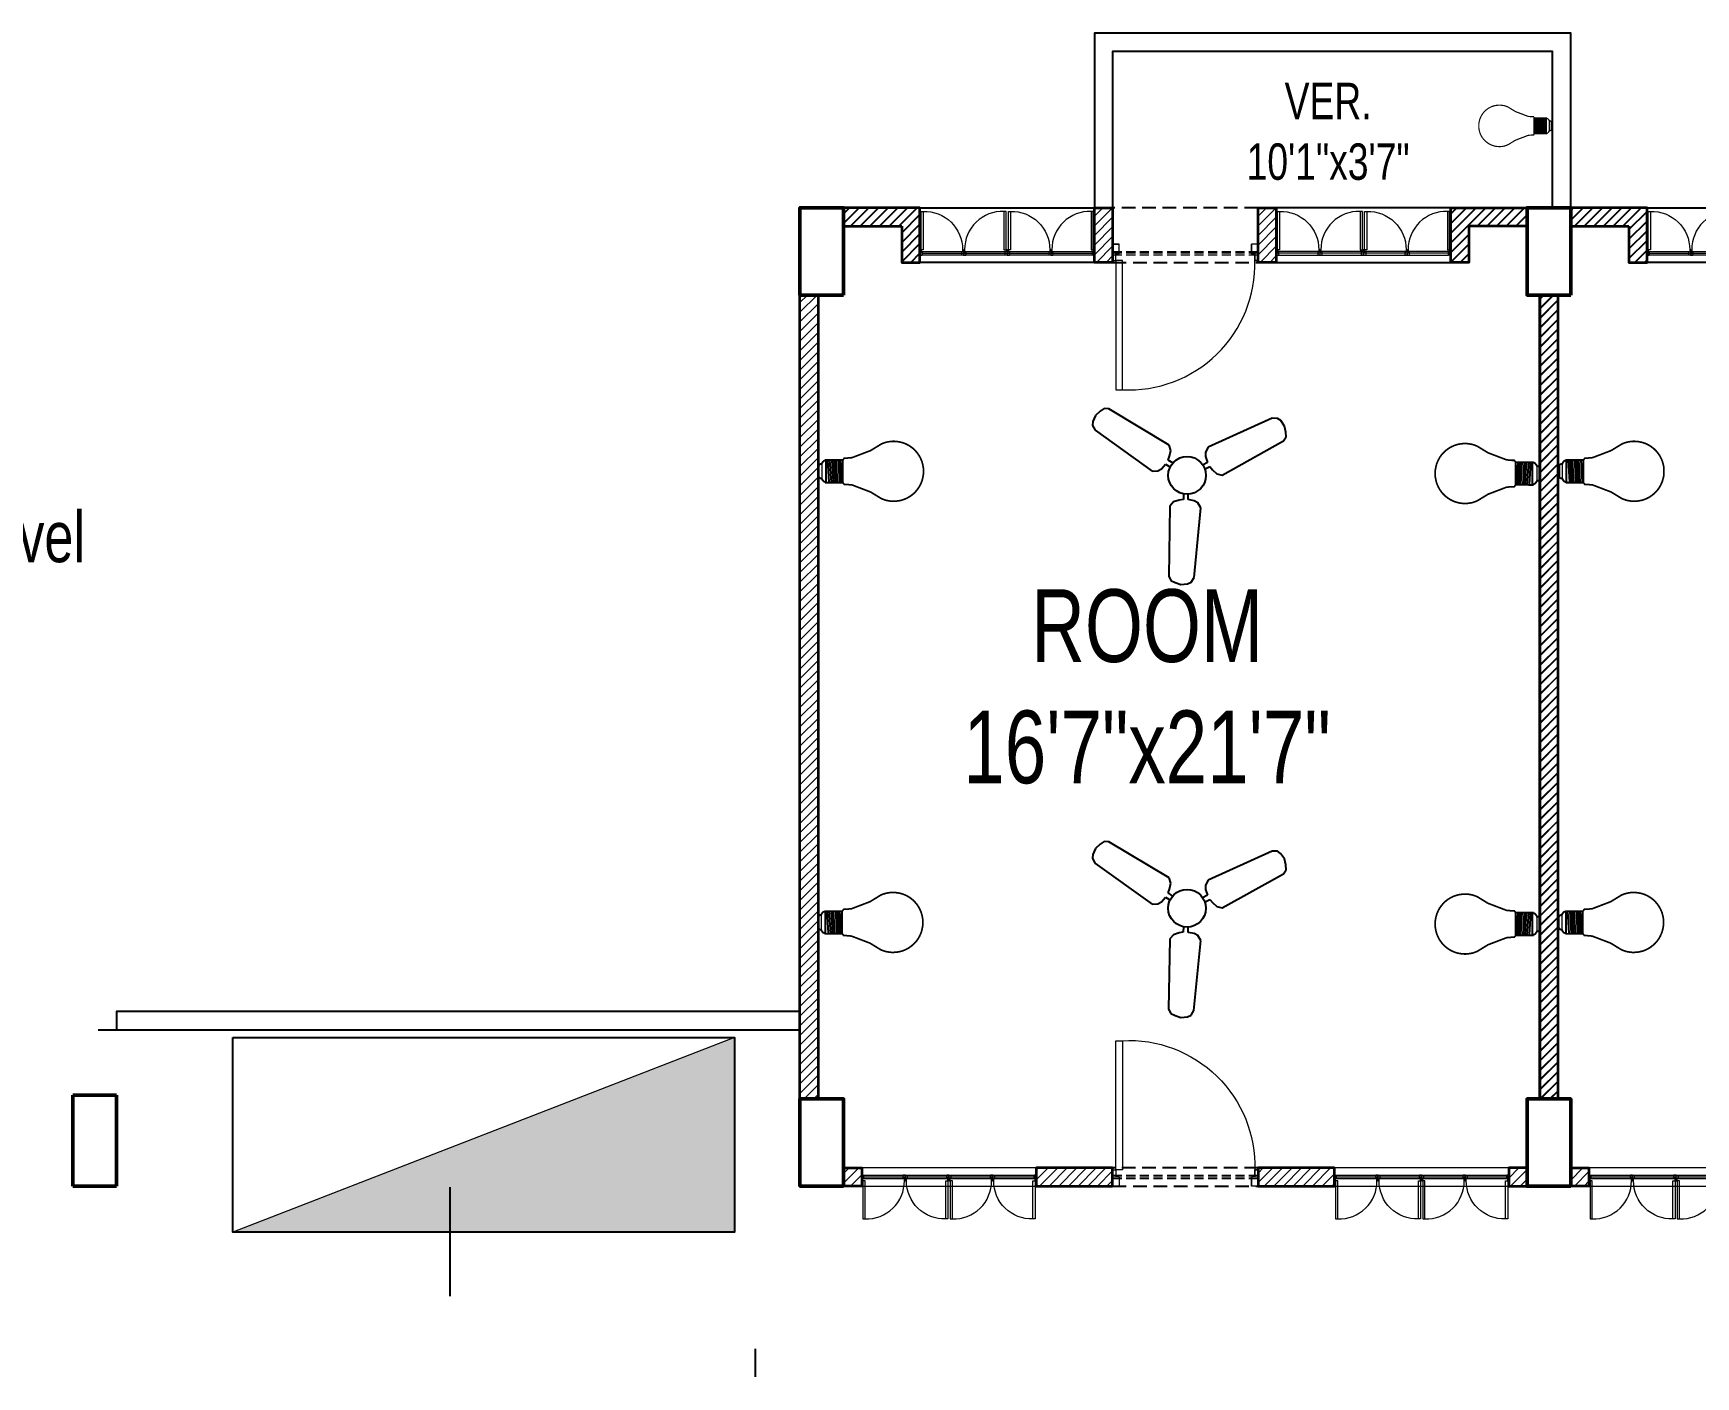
# Model space of a CAD drawing. Header units: inches. Extents: x -20263 to 10253, y -4567 to 3195.
# Drawn here: x 557.9 to 1015.2, y 397.7 to 767.1 of the extents above; entities that cross this region are included whole.
import ezdxf

# ---------------------------------------------------------------- set-up
doc = ezdxf.new("R2010")
doc.units = ezdxf.units.IN
doc.header["$MEASUREMENT"] = 0
doc.linetypes.add('ACAD_ISO02W100', pattern=[15, 12, -3])
doc.linetypes.add('DASHED2', pattern=[0.375, 0.25, -0.125])
for name, color, linetype, lineweight in [('A-TEXT', 7, 'Continuous', 5), ('ar-DOOR-WOOD', 44, 'Continuous', 0), ('column', 1, 'Continuous', 50), ('Main Wall', 250, 'Continuous', 13), ('walll', 7, 'Continuous', 30)]:
    doc.layers.add(name, color=color, linetype=linetype, lineweight=lineweight)
doc.layers.add('hatch brick', color=32, linetype='Continuous', lineweight=0, transparency=0.4)
doc.layers.add('liveline', color=1, linetype='Continuous')
doc.styles.add('SIMPLE', font='romantic.ttf')
pattern_1 = [(45, (-1497452.2167, -132512.9514), (-1.3258252147, 1.3258252147), [])]
pattern_2 = [(45, (-1497521.2167, -132514.9514), (-1.3258252147, 1.3258252147), [])]
pattern_3 = [(45, (-1497524.7167, -132514.9514), (-1.3258252147, 1.3258252147), [])]
pattern_4 = [(45, (-1497535.7167, -132514.9514), (-1.3258252147, 1.3258252147), [])]
pattern_5 = [(45, (-1497520.0054, -132514.9514), (-1.3258252147, 1.3258252147), [])]
pattern_6 = [(45, (-1497526.2167, -132766.9514), (-1.3258252147, 1.3258252147), [])]
pattern_7 = [(45, (-1497407.2167, -132512.9514), (-1.3258252147, 1.3258252147), [])]

# ---------------------------------------------------------------- blocks, each defined once
blk = doc.blocks.new('DOOR_45')
at = {"layer": 'ar-DOOR-WOOD'}
for p, q in [((-11008.75, 15426.44), (-11008.75, 15424.44)), ((-10968.75, 15426.44), (-11008.75, 15426.44)), ((-11008.75, 15424.44), (-10968.75, 15424.44)), ((-10968.75, 15427.44), (-10963.75, 15427.44)), ((-10968.75, 15427.44), (-10968.75, 15426.44)), ((-10968.75, 15424.44), (-10968.75, 15426.44)), ((-10968.75, 15426.44), (-10966.75, 15426.44)), ((-10966.75, 15426.44), (-10966.75, 15425.44)), ((-10966.75, 15425.44), (-10963.75, 15425.44)), ((-10963.75, 15427.44), (-10963.75, 15425.44)), ((-10968.75, 15382.44), (-10968.75, 15383.44)), ((-10968.75, 15383.44), (-10966.75, 15383.44)), ((-10968.75, 15382.44), (-10963.75, 15382.44)), ((-10966.75, 15384.44), (-10963.75, 15384.44)), ((-10966.75, 15383.44), (-10966.75, 15384.44)), ((-10963.75, 15382.44), (-10963.75, 15384.44))]:
    blk.add_line(p, q, dxfattribs=at)
for points in [[(-10968.75, 15426.44), (-11008.75, 15426.44), (-11008.75, 15424.44), (-10968.75, 15424.44)], [(-10963.75, 15427.44), (-10968.75, 15427.44), (-10968.75, 15426.44), (-10966.75, 15426.44), (-10966.75, 15425.44), (-10963.75, 15425.44)], [(-10968.75, 15383.44), (-10968.75, 15382.44), (-10963.75, 15382.44), (-10963.75, 15384.44), (-10966.75, 15384.44), (-10966.75, 15383.44)]]:
    blk.add_lwpolyline(points, close=True, dxfattribs=at)
blk.add_arc((-10969.89, 15422.35), 38.92, 176.9083, 271.677, dxfattribs=at)
blk = doc.blocks.new('DOOR_40')
at = {"layer": 'ar-DOOR-WOOD'}
for p, q in [((-11029.1, 15421.4), (-11064.1, 15421.4)), ((-11064.1, 15421.4), (-11064.1, 15419.4)), ((-11064.1, 15419.4), (-11029.1, 15419.4)), ((-11029.1, 15422.4), (-11024.1, 15422.4)), ((-11029.1, 15422.4), (-11029.1, 15421.4)), ((-11029.1, 15419.4), (-11029.1, 15421.4)), ((-11029.1, 15421.4), (-11027.1, 15421.4)), ((-11027.1, 15421.4), (-11027.1, 15420.4)), ((-11027.1, 15420.4), (-11024.1, 15420.4)), ((-11024.1, 15422.4), (-11024.1, 15420.4)), ((-11029.1, 15383.4), (-11027.1, 15383.4)), ((-11029.1, 15382.4), (-11029.1, 15383.4)), ((-11029.1, 15382.4), (-11024.1, 15382.4)), ((-11027.1, 15383.4), (-11027.1, 15384.4)), ((-11027.1, 15384.4), (-11024.1, 15384.4)), ((-11024.1, 15382.4), (-11024.1, 15384.4))]:
    blk.add_line(p, q, dxfattribs=at)
blk.add_arc((-11029.4, 15418.2), 34.8, 178.03, 270.3561, dxfattribs=at)
blk = doc.blocks.new('room 1')
h = blk.add_hatch()
h.set_pattern_fill('ANSI31', color=256, scale=15)
h.paths.add_polyline_path([(1498318.01, 133229.01), (1498318.01, 133219.01), (1498323.01, 133219.01), (1498323.01, 133234.01), (1498302.01, 133234.01), (1498302.01, 133229.01), (1498302.01, 133229.01)])
h = blk.add_hatch()
h.set_pattern_fill('ANSI31', color=256, scale=15)
h.paths.add_polyline_path([(1498474.01, 133229.01), (1498474.01, 133219.01), (1498469.01, 133219.01), (1498469.01, 133234.01), (1498490.01, 133234.01), (1498490.01, 133229.01), (1498490.01, 133229.01)])
at = {"layer": 'hatch brick'}
h = blk.add_hatch(dxfattribs=at)
h.set_pattern_fill('ANSI31', color=256, scale=15)
h.set_pattern_definition([(45, (69, 2), (-1.3258252147, 1.3258252147), [])])
h.paths.add_polyline_path([(1498376.01, 133234.01), (1498376.01, 133219.01), (1498376.01, 133219.01), (1498371.01, 133219.01), (1498371.01, 133234.01)])
h = blk.add_hatch(dxfattribs=at)
h.set_pattern_fill('ANSI31', color=256, scale=15)
h.set_pattern_definition([(45, (114, 2), (-1.3258252147, 1.3258252147), [])])
h.paths.add_polyline_path([(1498421.01, 133234.01), (1498421.01, 133219.01), (1498421.01, 133219.01), (1498416.01, 133219.01), (1498416.01, 133234.01)])
h = blk.add_hatch(dxfattribs=at)
h.set_pattern_fill('ANSI31', color=256, scale=15)
h.paths.add_polyline_path([(1498298.51, 132989.01), (1498293.51, 132989.01), (1498293.51, 133210.01), (1498298.51, 133210.01)])
h = blk.add_hatch(dxfattribs=at)
h.set_pattern_fill('ANSI31', color=256, scale=15)
h.paths.add_polyline_path([(1498493.51, 132989.01), (1498498.51, 132989.01), (1498498.51, 133210.01), (1498493.51, 133210.01)])
h = blk.add_hatch(dxfattribs=at)
h.set_pattern_fill('ANSI31', color=256, scale=15)
h.set_pattern_definition([(45, (-14.5, 0), (-1.3258252147, 1.3258252147), [])])
h.paths.add_polyline_path([(1498302.01, 132970.01), (1498307.01, 132970.01), (1498307.01, 132965.01), (1498302.01, 132965.01)])
h = blk.add_hatch(dxfattribs=at)
h.set_pattern_fill('ANSI31', color=256, scale=15)
h.set_pattern_definition([(45, (-5, -252), (-1.3258252147, 1.3258252147), [])])
h.paths.add_polyline_path([(1498376.01, 132970.01), (1498355.01, 132970.01), (1498355.01, 132965.01), (1498376.01, 132965.01)])
h = blk.add_hatch(dxfattribs=at)
h.set_pattern_fill('ANSI31', color=256, scale=15)
h.set_pattern_definition([(45, (1.2113, 4e-09), (-1.3258252147, 1.3258252147), [])])
h.paths.add_polyline_path([(1498437.01, 132970.01), (1498416.01, 132970.01), (1498416.01, 132965.01), (1498437.01, 132965.01)])
h = blk.add_hatch(dxfattribs=at)
h.set_pattern_fill('ANSI31', color=256, scale=15)
h.paths.add_polyline_path([(1498490.01, 132970.01), (1498485.01, 132970.01), (1498485.01, 132965.01), (1498490.01, 132965.01)])
for points in [[(1498323.01, 133234.01), (1498371.01, 133234.01), (1498371.01, 133219.01), (1498323.01, 133219.01)], [(1498469.01, 133234.01), (1498421.01, 133234.01), (1498421.01, 133219.01), (1498469.01, 133219.01)]]:
    blk.add_lwpolyline(points, close=True)
at = {"linetype": 'DASHED2', "ltscale": 15}
for points in [[(1498376.01, 133219.01), (1498416.01, 133219.01), (1498416.01, 133234.01), (1498376.01, 133234.01)], [(1498376.01, 132965.01), (1498416.01, 132965.01), (1498416.01, 132970.01), (1498376.01, 132970.01)]]:
    blk.add_lwpolyline(points, close=True, dxfattribs=at)
at = {"layer": 'Main Wall', "color": 1, "lineweight": 50}
for points in [[(1498302.01, 133210.01), (1498290.01, 133210.01), (1498290.01, 133234.01), (1498302.01, 133234.01), (1498302.01, 133210.01)], [(1498502.01, 133210.01), (1498490.01, 133210.01), (1498490.01, 133234.01), (1498502.01, 133234.01), (1498502.01, 133210.01)], [(1498302.01, 132965.01), (1498290.01, 132965.01), (1498290.01, 132989.01), (1498302.01, 132989.01), (1498302.01, 132965.01)], [(1498502.01, 132965.01), (1498490.01, 132965.01), (1498490.01, 132989.01), (1498502.01, 132989.01), (1498502.01, 132965.01)]]:
    blk.add_lwpolyline(points, dxfattribs=at)
at = {"layer": 'Main Wall', "lineweight": 35}
for points in [[(1498318.01, 133229.01), (1498318.01, 133219.01), (1498323.01, 133219.01), (1498323.01, 133234.01), (1498302.01, 133234.01), (1498302.01, 133229.01), (1498302.01, 133229.01), (1498302.01, 133229.01), (1498318.01, 133229.01)], [(1498474.01, 133229.01), (1498474.01, 133219.01), (1498469.01, 133219.01), (1498469.01, 133234.01), (1498490.01, 133234.01), (1498490.01, 133229.01), (1498490.01, 133229.01), (1498490.01, 133229.01), (1498474.01, 133229.01)], [(1498376.01, 132970.01), (1498376.01, 132970.01), (1498355.01, 132970.01), (1498355.01, 132965.01), (1498376.01, 132965.01), (1498376.01, 132970.01)]]:
    blk.add_lwpolyline(points, dxfattribs=at)
for points in [[(1498376.01, 133234.01), (1498376.01, 133219.01), (1498376.01, 133219.01), (1498376.01, 133219.01), (1498371.01, 133219.01), (1498371.01, 133234.01)], [(1498421.01, 133234.01), (1498421.01, 133219.01), (1498421.01, 133219.01), (1498421.01, 133219.01), (1498416.01, 133219.01), (1498416.01, 133234.01)], [(1498298.51, 132989.01), (1498293.51, 132989.01), (1498293.51, 133210.01), (1498298.51, 133210.01)], [(1498493.51, 132989.01), (1498498.51, 132989.01), (1498498.51, 133210.01), (1498493.51, 133210.01)], [(1498302.01, 132970.01), (1498307.01, 132970.01), (1498307.01, 132965.01), (1498302.01, 132965.01)], [(1498437.01, 132970.01), (1498416.01, 132970.01), (1498416.01, 132965.01), (1498437.01, 132965.01)], [(1498490.01, 132970.01), (1498485.01, 132970.01), (1498485.01, 132965.01), (1498490.01, 132965.01)]]:
    blk.add_lwpolyline(points, close=True, dxfattribs=at)
at = {"layer": 'Main Wall', "color": 150}
for points in [[(1498371.01, 133221.01), (1498323.61, 133221.01), (1498323.61, 133222.01), (1498371.01, 133222.01)], [(1498371.01, 133221.01), (1498323.61, 133221.01), (1498323.61, 133221.51), (1498371.01, 133221.51)], [(1498421.01, 133221.01), (1498468.41, 133221.01), (1498468.41, 133222.01), (1498421.01, 133222.01)], [(1498421.01, 133221.01), (1498468.41, 133221.01), (1498468.41, 133221.51), (1498421.01, 133221.51)], [(1498307.01, 132968.01), (1498354.41, 132968.01), (1498354.41, 132967.01), (1498307.01, 132967.01)], [(1498307.01, 132968.01), (1498354.41, 132968.01), (1498354.41, 132967.51), (1498307.01, 132967.51)], [(1498437.61, 132968.01), (1498484.41, 132968.01), (1498484.41, 132967.01), (1498437.61, 132967.01)], [(1498437.61, 132968.01), (1498484.41, 132968.01), (1498484.41, 132967.51), (1498437.61, 132967.51)]]:
    blk.add_lwpolyline(points, close=True, dxfattribs=at)
at = {"layer": 'Main Wall', "color": 150, "linetype": 'DASHED2', "ltscale": 10}
for points in [[(1498376.01, 133222.01), (1498416.01, 133222.01), (1498416.01, 133221.01), (1498376.01, 133221.01)], [(1498376.01, 133222.01), (1498416.01, 133222.01), (1498416.01, 133221.51), (1498376.01, 133221.51)], [(1498376.01, 132968.01), (1498416.01, 132968.01), (1498416.01, 132967.01), (1498376.01, 132967.01)], [(1498376.01, 132968.01), (1498416.01, 132968.01), (1498416.01, 132967.51), (1498376.01, 132967.51)]]:
    blk.add_lwpolyline(points, close=True, dxfattribs=at)
at = {"layer": 'Main Wall'}
for points in [[(1498307.01, 132965.01), (1498355.01, 132965.01), (1498355.01, 132970.01), (1498307.01, 132970.01)], [(1498437.01, 132965.01), (1498485.01, 132965.01), (1498485.01, 132970.01), (1498437.01, 132970.01)]]:
    blk.add_lwpolyline(points, close=True, dxfattribs=at)
at = {"layer": 'Main Wall', "extrusion": (0, 0, -1)}
for name, p, xscale, yscale, zscale, rotation in [('DOOR_40', (-1502949.75, 129913.77), 0.2999999999999545, 0.2999999999999545, -0.2999999999999545, 270), ('DOOR_40', (-1502973.75, 129913.77), 0.2999999999999545, 0.2999999999999545, -0.2999999999999545, 270), ('DOOR_40', (-1493818.28, 129913.77), -0.2999999999999545, 0.2999999999999545, -0.2999999999999545, 90), ('DOOR_40', (-1493842.28, 129913.77), -0.2999999999999545, 0.2999999999999545, -0.2999999999999545, 90), ('DOOR_45', (-1512089.3, 142969.57), -0.8888888888889142, 0.8888888888889142, -0.8888888888889142, 270), ('DOOR_45', (-1512089.3, 123219.46), 0.8888888888889142, 0.8888888888889142, -0.8888888888889142, 270), ('DOOR_40', (-1493704.28, 136275.25), 0.2999999999999545, 0.2999999999999545, -0.2999999999999545, 90), ('DOOR_40', (-1493728.28, 136275.25), 0.2999999999999545, 0.2999999999999545, -0.2999999999999545, 90), ('DOOR_40', (-1493834.28, 136275.25), 0.2999999999999545, 0.2999999999999545, -0.2999999999999545, 90), ('DOOR_40', (-1493858.28, 136275.25), 0.2999999999999545, 0.2999999999999545, -0.2999999999999545, 90)]:
    blk.add_blockref(name, p, dxfattribs=dict(at, xscale=xscale, yscale=yscale, zscale=zscale, rotation=rotation))
at = {"layer": 'Main Wall'}
for p, xscale, yscale, zscale, rotation in [((1493720.28, 129913.77), 0.2999999999999545, 0.2999999999999545, 0.2999999999999545, 270), ((1493744.28, 129913.77), 0.2999999999999545, 0.2999999999999545, 0.2999999999999545, 270), ((1503047.75, 129913.77), -0.2999999999999545, 0.2999999999999545, 0.2999999999999546, 90), ((1503071.75, 129913.77), -0.2999999999999545, 0.2999999999999545, 0.2999999999999546, 90), ((1502933.75, 136275.25), 0.2999999999999546, 0.2999999999999546, 0.2999999999999546, 90), ((1502957.75, 136275.25), 0.2999999999999546, 0.2999999999999546, 0.2999999999999546, 90), ((1503063.75, 136275.25), 0.2999999999999546, 0.2999999999999546, 0.2999999999999546, 90), ((1503087.75, 136275.25), 0.2999999999999546, 0.2999999999999546, 0.2999999999999546, 90)]:
    blk.add_blockref('DOOR_40', p, dxfattribs=dict(at, xscale=xscale, yscale=yscale, zscale=zscale, rotation=rotation))
blk = doc.blocks.new('LED')
for p, q in [((-11.6, -7.7), (11.7, -7.7)), ((-11.6, -11), (11.7, -9.6)), ((-11.6, -13.3), (11.7, -11.8)), ((-11.5, -15.5), (11.8, -14.1)), ((-11.3, -17.8), (11.9, -16.3)), ((-12.1, -25.6), (11.9, -25.6)), ((-11.2, -20), (12.1, -18.6)), ((-11.2, -22.2), (12.1, -20.8)), ((-11.2, -24.5), (12.1, -23.1))]:
    blk.add_line(p, q)
at = {"lineweight": 9}
blk.add_line((7.8, -3.1), (-7.8, -3.1), dxfattribs=at)
for points, const_width in [([(5.3, 0), (5.4, 0), (5.7, 0), (6.1, -0.1), (6.6, -0.3), (7, -0.6), (7.2, -0.9), (7.4, -1.2), (7.5, -1.5), (7.7, -2), (7.7, -2.5), (7.8, -3.1), (7.7, -2.5), (7.7, -2), (7.5, -1.5), (7.4, -1.2), (7.2, -0.9), (7, -0.6), (6.6, -0.3), (6.1, -0.1), (5.7, 0), (5.4, 0), (5.3, 0), (-5.3, 0), (-5.4, 0), (-5.5, 0), (-5.8, 0), (-6.1, -0.1), (-6.4, -0.2), (-6.7, -0.5), (-7, -0.7), (-7.3, -1.1), (-7.6, -1.7), (-7.7, -2.3), (-7.8, -3.1), (-7.8, -3.1), (-7.9, -3.2), (-8.1, -3.2), (-8.3, -3.3), (-8.9, -3.6), (-9.6, -4.1), (-10.3, -4.7), (-11, -5.4), (-11.2, -5.9), (-11.4, -6.4), (-11.6, -7), (-11.6, -7.7), (-12.2, -7.7), (-12.1, -26)], 2), ([(-5.3, 0), (-5.4, 0), (-5.5, 0), (-5.8, 0), (-6.1, -0.1), (-6.4, -0.2), (-6.7, -0.5), (-7, -0.7), (-7.3, -1.1), (-7.6, -1.7), (-7.7, -2.3), (-7.8, -3.1)], 1), ([(11.9, -26.1), (11.9, -7.7), (11.7, -7.7), (11.6, -7), (11.4, -6.4), (11.2, -5.9), (11, -5.4), (10.3, -4.7), (9.6, -4.1), (8.9, -3.6), (8.3, -3.3), (7.9, -3.2), (7.8, -3.1), (7.8, -3.1)], 2), ([(-0.1, -111.1), (-0.2, -111.1), (-1, -111.1), (-1.8, -111.1), (-2.6, -111.1), (-3.4, -111), (-4.2, -110.9), (-5, -110.8), (-5.8, -110.6), (-6.6, -110.5), (-7.4, -110.3), (-8.1, -110.1), (-8.9, -109.9), (-9.6, -109.7), (-10.4, -109.5), (-11.1, -109.2), (-11.8, -108.9), (-12.5, -108.7), (-13.2, -108.3), (-13.9, -108), (-14.6, -107.7), (-15.3, -107.3), (-16, -106.9), (-16.6, -106.6), (-17.3, -106.2), (-17.9, -105.7), (-18.5, -105.3), (-19.2, -104.8), (-19.8, -104.4), (-20.4, -103.9), (-20.9, -103.4), (-21.5, -102.9), (-22.1, -102.4), (-22.6, -101.9), (-23.1, -101.3), (-23.7, -100.8), (-24.2, -100.2), (-24.6, -99.6), (-25.1, -99), (-25.6, -98.4), (-26, -97.8), (-26.5, -97.2), (-26.9, -96.5), (-27.3, -95.9), (-27.7, -95.2), (-28.1, -94.6), (-28.4, -93.9), (-28.8, -93.2), (-29.1, -92.5), (-29.4, -91.8), (-29.7, -91.1), (-30, -90.4), (-30.2, -89.6), (-30.5, -88.9), (-30.7, -88.1), (-30.9, -87.4), (-31.1, -86.6), (-31.2, -85.9), (-31.4, -85.1), (-31.5, -84.3), (-31.6, -83.5), (-31.7, -82.7), (-31.8, -81.9), (-31.8, -81.1), (-31.9, -80.3), (-31.9, -79.5), (-31.9, -78.2), (-31.8, -77), (-31.7, -75.8), (-31.5, -74.6), (-31.3, -73.4), (-31.1, -72.2), (-30.8, -71.1), (-30.4, -69.9), (-30, -68.8), (-29.6, -67.7), (-29.2, -66.6), (-22.1, -55), (-14.6, -35.3), (-14.1, -29.7), (-14.1, -27.1), (-12.1, -25.6)], 1.8), ([(-0.1, -111.1), (0, -111.1), (0.8, -111.1), (1.6, -111.1), (2.5, -111.1), (3.3, -111), (4, -110.9), (4.8, -110.8), (5.6, -110.6), (6.4, -110.5), (7.2, -110.3), (7.9, -110.1), (8.7, -109.9), (9.4, -109.7), (10.2, -109.5), (10.9, -109.2), (11.6, -108.9), (12.3, -108.7), (13, -108.3), (13.7, -108), (14.4, -107.7), (15.1, -107.3), (15.8, -106.9), (16.4, -106.6), (17.1, -106.2), (17.7, -105.7), (18.3, -105.3), (19, -104.8), (19.6, -104.4), (20.2, -103.9), (20.7, -103.4), (21.3, -102.9), (21.9, -102.4), (22.4, -101.9), (22.9, -101.3), (23.5, -100.8), (24, -100.2), (24.5, -99.6), (24.9, -99), (25.4, -98.4), (25.8, -97.8), (26.3, -97.2), (26.7, -96.5), (27.1, -95.9), (27.5, -95.2), (27.9, -94.6), (28.2, -93.9), (28.6, -93.2), (28.9, -92.5), (29.2, -91.8), (29.5, -91.1), (29.8, -90.4), (30, -89.6), (30.3, -88.9), (30.5, -88.1), (30.7, -87.4), (30.9, -86.6), (31, -85.9), (31.2, -85.1), (31.3, -84.3), (31.4, -83.5), (31.5, -82.7), (31.6, -81.9), (31.6, -81.1), (31.7, -80.3), (31.7, -79.5), (31.7, -78.2), (31.6, -77), (31.5, -75.8), (31.3, -74.6), (31.1, -73.4), (30.9, -72.2), (30.6, -71.1), (30.2, -69.9), (29.9, -68.8), (29.4, -67.7), (29, -66.6), (21.9, -55), (14.4, -35.3), (13.9, -29.7), (13.9, -27.1), (11.9, -25.6)], 1.8)]:
    blk.add_lwpolyline(points, dxfattribs=dict(const_width=const_width))
at = {"color": 7, "lineweight": 20}
blk.add_open_spline([(-9.8, -25.6), (-9.8, -25.6), (9.4, -25.6), (9.4, -25.6)], degree=3, dxfattribs=at)
blk = doc.blocks.new('6')
at = {"color": 7}
for p, q in [((3268.2, -2243.2), (3260.1, -2275.1)), ((3260.1, -2275.1), (3351.4, -2686.9)), ((3285.1, -2227.8), (3268.2, -2243.2)), ((3322, -2211.4), (3285.1, -2227.8)), ((3358.8, -2210.9), (3322, -2211.4)), ((3387.4, -2214.9), (3358.8, -2210.9)), ((3407.5, -2235.6), (3387.4, -2214.9)), ((3532.6, -2638.3), (3407.5, -2235.6)), ((3351.4, -2686.9), (3378.5, -2709.3)), ((3467.6, -2701.4), (3489.2, -2689.8)), ((3489.2, -2689.8), (3518.4, -2668.9)), ((3518.4, -2668.9), (3532.6, -2638.3)), ((3378.5, -2709.3), (3403, -2714.4)), ((3403, -2714.4), (3440.1, -2709.5)), ((3440.1, -2709.5), (3449.6, -2742.4)), ((3476.7, -2735.2), (3467.6, -2701.4)), ((3594.1, -2888.3), (3627.9, -2897.4)), ((3634.6, -2869.5), (3601.3, -2861.3)), ((3649, -2834.9), (3634.6, -2869.5)), ((3665.6, -2816.2), (3649, -2834.9)), ((3698.5, -2804), (3665.6, -2816.2)), ((4100.8, -2930.8), (3698.5, -2804)), ((3290.9, -2913.4), (3004.7, -3223.2)), ((3324.5, -2910.5), (3290.9, -2913.4)), ((3357.2, -2925.3), (3324.5, -2910.5)), ((3378, -2938.2), (3357.2, -2925.3)), ((3402.8, -2913.4), (3378, -2938.2)), ((3398.8, -2958), (3422.6, -2933.2)), ((3421.6, -2987.7), (3398.8, -2958)), ((3429.5, -3011.4), (3421.6, -2987.7)), ((3627.9, -2897.4), (3627.1, -2921.8)), ((3627.1, -2921.8), (3630.6, -2957.5)), ((3630.6, -2957.5), (3650, -2985.2)), ((3650, -2985.2), (4061.4, -3078.2)), ((4124.4, -2953.8), (4100.8, -2930.8)), ((4129.3, -2976.1), (4124.4, -2953.8)), ((4125, -3016.3), (4129.3, -2976.1)), ((3112.6, -3331), (3423.5, -3046)), ((3423.5, -3046), (3429.5, -3011.4)), ((4061.4, -3078.2), (4089.3, -3071.2)), ((4089.3, -3071.2), (4107, -3048.4)), ((4107, -3048.4), (4125, -3016.3)), ((3004.7, -3223.2), (2996.8, -3250.9)), ((2996.8, -3250.9), (3007.7, -3277.6)), ((3007.7, -3277.6), (3026.5, -3309.3)), ((3026.5, -3309.3), (3059.1, -3333)), ((3059.1, -3333), (3080.9, -3339.9)), ((3080.9, -3339.9), (3112.6, -3331))]:
    blk.add_line(p, q, dxfattribs=at)
blk.add_circle((3491.2, -2845.6), 113.2, dxfattribs=at)

msp = doc.modelspace()

# ---------------------------------------------------------------- hatches: boundary and pattern name
h = msp.add_hatch()
h.set_pattern_fill('ANSI31', color=256, scale=15)
h.set_pattern_definition(pattern_2)
h.paths.add_polyline_path([(796.797, 714.062), (796.797, 704.062), (801.797, 704.062), (801.797, 719.062), (780.797, 719.062), (780.797, 714.062), (780.797, 714.062)])
h = msp.add_hatch()
h.set_pattern_fill('ANSI31', color=256, scale=15)
h.set_pattern_definition(pattern_2)
h.paths.add_polyline_path([(796.797, 714.062), (796.797, 704.062), (801.797, 704.062), (801.797, 719.062), (780.797, 719.062), (780.797, 714.062), (780.797, 714.062)])
h = msp.add_hatch()
h.set_pattern_fill('ANSI31', color=256, scale=15)
h.set_pattern_definition(pattern_2)
h.paths.add_polyline_path([(952.797, 714.062), (952.797, 704.062), (947.797, 704.062), (947.797, 719.062), (968.797, 719.062), (968.797, 714.062), (968.797, 714.062)])
h = msp.add_hatch()
h.set_pattern_fill('ANSI31', color=256, scale=15)
h.set_pattern_definition(pattern_2)
h.paths.add_polyline_path([(952.797, 714.062), (952.797, 704.062), (947.797, 704.062), (947.797, 719.062), (968.797, 719.062), (968.797, 714.062), (968.797, 714.062)])
at = {"layer": 'hatch brick'}
h = msp.add_hatch(dxfattribs=at)
h.set_pattern_fill('ANSI31', color=256, scale=15)
h.set_pattern_definition(pattern_1)
h.paths.add_polyline_path([(854.797, 719.062), (854.797, 704.062), (854.797, 704.062), (849.797, 704.062), (849.797, 719.062)])
h = msp.add_hatch(dxfattribs=at)
h.set_pattern_fill('ANSI31', color=256, scale=15)
h.set_pattern_definition(pattern_1)
h.paths.add_polyline_path([(854.797, 719.062), (854.797, 704.062), (854.797, 704.062), (849.797, 704.062), (849.797, 719.062)])
h = msp.add_hatch(dxfattribs=at)
h.set_pattern_fill('ANSI31', color=256, scale=15)
h.set_pattern_definition(pattern_7)
h.paths.add_polyline_path([(899.797, 719.062), (899.797, 704.062), (899.797, 704.062), (894.797, 704.062), (894.797, 719.062)])
h = msp.add_hatch(dxfattribs=at)
h.set_pattern_fill('ANSI31', color=256, scale=15)
h.set_pattern_definition(pattern_7)
h.paths.add_polyline_path([(899.797, 719.062), (899.797, 704.062), (899.797, 704.062), (894.797, 704.062), (894.797, 719.062)])
h = msp.add_hatch(dxfattribs=at)
h.set_pattern_fill('ANSI31', color=256, scale=15)
h.set_pattern_definition(pattern_3)
h.paths.add_polyline_path([(773.797, 474.062), (768.797, 474.062), (768.797, 695.062), (773.797, 695.062)])
h = msp.add_hatch(dxfattribs=at)
h.set_pattern_fill('ANSI31', color=256, scale=15)
h.set_pattern_definition(pattern_3)
h.paths.add_polyline_path([(773.797, 474.062), (768.797, 474.062), (768.797, 695.062), (773.797, 695.062)])
h = msp.add_hatch(dxfattribs=at)
h.set_pattern_fill('ANSI31', color=256, scale=15)
h.set_pattern_definition(pattern_2)
h.paths.add_polyline_path([(972.297, 474.062), (977.297, 474.062), (977.297, 695.062), (972.297, 695.062)])
h = msp.add_hatch(dxfattribs=at)
h.set_pattern_fill('ANSI31', color=256, scale=15)
h.set_pattern_definition(pattern_2)
h.paths.add_polyline_path([(972.297, 474.062), (977.297, 474.062), (977.297, 695.062), (972.297, 695.062)])
h = msp.add_hatch(dxfattribs=at)
h.set_pattern_fill('ANSI31', color=256, scale=15)
h.set_pattern_definition(pattern_4)
h.paths.add_polyline_path([(780.797, 455.062), (785.797, 455.062), (785.797, 450.062), (780.797, 450.062)])
h = msp.add_hatch(dxfattribs=at)
h.set_pattern_fill('ANSI31', color=256, scale=15)
h.set_pattern_definition(pattern_4)
h.paths.add_polyline_path([(780.797, 455.062), (785.797, 455.062), (785.797, 450.062), (780.797, 450.062)])
h = msp.add_hatch(dxfattribs=at)
h.set_pattern_fill('ANSI31', color=256, scale=15)
h.set_pattern_definition(pattern_6)
h.paths.add_polyline_path([(854.797, 455.062), (833.797, 455.062), (833.797, 450.062), (854.797, 450.062)])
h = msp.add_hatch(dxfattribs=at)
h.set_pattern_fill('ANSI31', color=256, scale=15)
h.set_pattern_definition(pattern_6)
h.paths.add_polyline_path([(854.797, 455.062), (833.797, 455.062), (833.797, 450.062), (854.797, 450.062)])
h = msp.add_hatch(dxfattribs=at)
h.set_pattern_fill('ANSI31', color=256, scale=15)
h.set_pattern_definition(pattern_5)
h.paths.add_polyline_path([(915.797, 455.062), (894.797, 455.062), (894.797, 450.062), (915.797, 450.062)])
h = msp.add_hatch(dxfattribs=at)
h.set_pattern_fill('ANSI31', color=256, scale=15)
h.set_pattern_definition(pattern_5)
h.paths.add_polyline_path([(915.797, 455.062), (894.797, 455.062), (894.797, 450.062), (915.797, 450.062)])
h = msp.add_hatch(dxfattribs=at)
h.set_pattern_fill('ANSI31', color=256, scale=15)
h.set_pattern_definition(pattern_2)
h.paths.add_polyline_path([(968.797, 455.062), (963.797, 455.062), (963.797, 450.062), (968.797, 450.062)])
h = msp.add_hatch(dxfattribs=at)
h.set_pattern_fill('ANSI31', color=256, scale=15)
h.set_pattern_definition(pattern_2)
h.paths.add_polyline_path([(968.797, 455.062), (963.797, 455.062), (963.797, 450.062), (968.797, 450.062)])
at = {"layer": 'walll', "linetype": 'ACAD_ISO02W100', "lineweight": 20}
h = msp.add_hatch(color=7, dxfattribs=at)
h.dxf.hatch_style = 1
h.paths.add_polyline_path([(750.798, 437.386), (750.798, 490.927), (612.828, 437.386)])

# ---------------------------------------------------------------- linework, layer by layer
at = {"color": 7, "lineweight": 20}
msp.add_line((750.798, 490.927), (612.828, 437.386), dxfattribs=at)
at = {"color": 30, "true_color": 0xf8991e}
msp.add_line((756.436, 405.349), (756.436, 397.661), dxfattribs=at)
msp.add_line((756.436, 405.349), (756.436, 397.661), dxfattribs=at)
for points in [[(980.797, 719.062), (980.797, 767.062), (849.797, 767.062), (849.797, 719.062)], [(980.797, 719.062), (980.797, 767.062), (849.797, 767.062), (849.797, 719.062)], [(975.797, 719.062), (975.797, 762.062), (854.797, 762.062), (854.797, 719.062)], [(975.797, 719.062), (975.797, 762.062), (854.797, 762.062), (854.797, 719.062)], [(575.797, 493.062), (580.797, 493.062)], [(575.797, 493.062), (580.797, 493.062)]]:
    msp.add_lwpolyline(points)
for points in [[(801.797, 719.062), (849.797, 719.062), (849.797, 704.062), (801.797, 704.062)], [(801.797, 719.062), (849.797, 719.062), (849.797, 704.062), (801.797, 704.062)], [(947.797, 719.062), (899.797, 719.062), (899.797, 704.062), (947.797, 704.062)], [(947.797, 719.062), (899.797, 719.062), (899.797, 704.062), (947.797, 704.062)], [(580.797, 493.062), (768.797, 493.062), (768.797, 498.062), (580.797, 498.062)], [(580.797, 493.062), (768.797, 493.062), (768.797, 498.062), (580.797, 498.062)]]:
    msp.add_lwpolyline(points, close=True)
at = {"linetype": 'DASHED2', "ltscale": 15}
for points in [[(854.797, 704.062), (894.797, 704.062), (894.797, 719.062), (854.797, 719.062)], [(854.797, 704.062), (894.797, 704.062), (894.797, 719.062), (854.797, 719.062)], [(854.797, 450.062), (894.797, 450.062), (894.797, 455.062), (854.797, 455.062)], [(854.797, 450.062), (894.797, 450.062), (894.797, 455.062), (854.797, 455.062)]]:
    msp.add_lwpolyline(points, close=True, dxfattribs=at)
at = {"color": 7, "lineweight": -3}
msp.add_lwpolyline([(612.828, 490.927), (750.798, 490.927), (750.798, 437.386), (612.828, 437.386)], close=True, dxfattribs=at)
at = {"layer": 'column', "ltscale": 2000}
for p, q in [((568.797, 475.062), (580.797, 475.062)), ((568.797, 475.062), (568.797, 450.062)), ((568.797, 475.062), (580.797, 475.062)), ((568.797, 475.062), (568.797, 450.062)), ((568.797, 475.062), (580.797, 475.062)), ((568.797, 475.062), (568.797, 450.062)), ((568.797, 475.062), (580.797, 475.062)), ((568.797, 475.062), (568.797, 450.062)), ((580.797, 475.062), (580.797, 450.062)), ((580.797, 475.062), (580.797, 450.062)), ((580.797, 475.062), (580.797, 450.062)), ((580.797, 475.062), (580.797, 450.062)), ((580.797, 450.062), (568.797, 450.062)), ((580.797, 450.062), (568.797, 450.062)), ((580.797, 450.062), (568.797, 450.062)), ((580.797, 450.062), (568.797, 450.062))]:
    msp.add_line(p, q, dxfattribs=at)
at = {"layer": 'liveline'}
msp.add_line((672.482, 449.814), (672.482, 419.814), dxfattribs=at)
at = {"layer": 'Main Wall', "color": 1, "lineweight": 50}
for points in [[(780.797, 695.062), (768.797, 695.062), (768.797, 719.062), (780.797, 719.062), (780.797, 695.062)], [(780.797, 695.062), (768.797, 695.062), (768.797, 719.062), (780.797, 719.062), (780.797, 695.062)], [(980.797, 695.062), (968.797, 695.062), (968.797, 719.062), (980.797, 719.062), (980.797, 695.062)], [(980.797, 695.062), (968.797, 695.062), (968.797, 719.062), (980.797, 719.062), (980.797, 695.062)], [(780.797, 450.062), (768.797, 450.062), (768.797, 474.062), (780.797, 474.062), (780.797, 450.062)], [(780.797, 450.062), (768.797, 450.062), (768.797, 474.062), (780.797, 474.062), (780.797, 450.062)], [(980.797, 450.062), (968.797, 450.062), (968.797, 474.062), (980.797, 474.062), (980.797, 450.062)], [(980.797, 450.062), (968.797, 450.062), (968.797, 474.062), (980.797, 474.062), (980.797, 450.062)]]:
    msp.add_lwpolyline(points, dxfattribs=at)
at = {"layer": 'Main Wall', "lineweight": 35}
for points in [[(796.797, 714.062), (796.797, 704.062), (801.797, 704.062), (801.797, 719.062), (780.797, 719.062), (780.797, 714.062), (780.797, 714.062), (780.797, 714.062), (796.797, 714.062)], [(796.797, 714.062), (796.797, 704.062), (801.797, 704.062), (801.797, 719.062), (780.797, 719.062), (780.797, 714.062), (780.797, 714.062), (780.797, 714.062), (796.797, 714.062)], [(952.797, 714.062), (952.797, 704.062), (947.797, 704.062), (947.797, 719.062), (968.797, 719.062), (968.797, 714.062), (968.797, 714.062), (968.797, 714.062), (952.797, 714.062)], [(952.797, 714.062), (952.797, 704.062), (947.797, 704.062), (947.797, 719.062), (968.797, 719.062), (968.797, 714.062), (968.797, 714.062), (968.797, 714.062), (952.797, 714.062)], [(854.797, 455.062), (854.797, 455.062), (833.797, 455.062), (833.797, 450.062), (854.797, 450.062), (854.797, 455.062)], [(854.797, 455.062), (854.797, 455.062), (833.797, 455.062), (833.797, 450.062), (854.797, 450.062), (854.797, 455.062)]]:
    msp.add_lwpolyline(points, dxfattribs=at)
for points in [[(854.797, 719.062), (854.797, 704.062), (854.797, 704.062), (854.797, 704.062), (849.797, 704.062), (849.797, 719.062)], [(854.797, 719.062), (854.797, 704.062), (854.797, 704.062), (854.797, 704.062), (849.797, 704.062), (849.797, 719.062)], [(899.797, 719.062), (899.797, 704.062), (899.797, 704.062), (899.797, 704.062), (894.797, 704.062), (894.797, 719.062)], [(899.797, 719.062), (899.797, 704.062), (899.797, 704.062), (899.797, 704.062), (894.797, 704.062), (894.797, 719.062)], [(773.797, 474.062), (768.797, 474.062), (768.797, 695.062), (773.797, 695.062)], [(773.797, 474.062), (768.797, 474.062), (768.797, 695.062), (773.797, 695.062)], [(972.297, 474.062), (977.297, 474.062), (977.297, 695.062), (972.297, 695.062)], [(972.297, 474.062), (977.297, 474.062), (977.297, 695.062), (972.297, 695.062)], [(780.797, 455.062), (785.797, 455.062), (785.797, 450.062), (780.797, 450.062)], [(780.797, 455.062), (785.797, 455.062), (785.797, 450.062), (780.797, 450.062)], [(915.797, 455.062), (894.797, 455.062), (894.797, 450.062), (915.797, 450.062)], [(915.797, 455.062), (894.797, 455.062), (894.797, 450.062), (915.797, 450.062)], [(968.797, 455.062), (963.797, 455.062), (963.797, 450.062), (968.797, 450.062)], [(968.797, 455.062), (963.797, 455.062), (963.797, 450.062), (968.797, 450.062)]]:
    msp.add_lwpolyline(points, close=True, dxfattribs=at)
at = {"layer": 'Main Wall', "color": 150}
for points in [[(849.797, 706.062), (802.397, 706.062), (802.397, 707.062), (849.797, 707.062)], [(849.797, 706.062), (802.397, 706.062), (802.397, 707.062), (849.797, 707.062)], [(849.797, 706.062), (802.397, 706.062), (802.397, 706.562), (849.797, 706.562)], [(849.797, 706.062), (802.397, 706.062), (802.397, 706.562), (849.797, 706.562)], [(899.797, 706.062), (947.197, 706.062), (947.197, 707.062), (899.797, 707.062)], [(899.797, 706.062), (947.197, 706.062), (947.197, 707.062), (899.797, 707.062)], [(899.797, 706.062), (947.197, 706.062), (947.197, 706.562), (899.797, 706.562)], [(899.797, 706.062), (947.197, 706.062), (947.197, 706.562), (899.797, 706.562)], [(785.797, 453.062), (833.197, 453.062), (833.197, 452.062), (785.797, 452.062)], [(785.797, 453.062), (833.197, 453.062), (833.197, 452.562), (785.797, 452.562)], [(785.797, 453.062), (833.197, 453.062), (833.197, 452.062), (785.797, 452.062)], [(785.797, 453.062), (833.197, 453.062), (833.197, 452.562), (785.797, 452.562)], [(916.397, 453.062), (963.197, 453.062), (963.197, 452.062), (916.397, 452.062)], [(916.397, 453.062), (963.197, 453.062), (963.197, 452.562), (916.397, 452.562)], [(916.397, 453.062), (963.197, 453.062), (963.197, 452.062), (916.397, 452.062)], [(916.397, 453.062), (963.197, 453.062), (963.197, 452.562), (916.397, 452.562)]]:
    msp.add_lwpolyline(points, close=True, dxfattribs=at)
at = {"layer": 'Main Wall', "color": 150, "linetype": 'DASHED2', "ltscale": 10}
for points in [[(854.797, 707.062), (894.797, 707.062), (894.797, 706.062), (854.797, 706.062)], [(854.797, 707.062), (894.797, 707.062), (894.797, 706.562), (854.797, 706.562)], [(854.797, 707.062), (894.797, 707.062), (894.797, 706.062), (854.797, 706.062)], [(854.797, 707.062), (894.797, 707.062), (894.797, 706.562), (854.797, 706.562)], [(854.797, 453.062), (894.797, 453.062), (894.797, 452.062), (854.797, 452.062)], [(854.797, 453.062), (894.797, 453.062), (894.797, 452.562), (854.797, 452.562)], [(854.797, 453.062), (894.797, 453.062), (894.797, 452.062), (854.797, 452.062)], [(854.797, 453.062), (894.797, 453.062), (894.797, 452.562), (854.797, 452.562)]]:
    msp.add_lwpolyline(points, close=True, dxfattribs=at)
at = {"layer": 'Main Wall'}
for points in [[(785.797, 450.062), (833.797, 450.062), (833.797, 455.062), (785.797, 455.062)], [(785.797, 450.062), (833.797, 450.062), (833.797, 455.062), (785.797, 455.062)], [(915.797, 450.062), (963.797, 450.062), (963.797, 455.062), (915.797, 455.062)], [(915.797, 450.062), (963.797, 450.062), (963.797, 455.062), (915.797, 455.062)]]:
    msp.add_lwpolyline(points, close=True, dxfattribs=at)

# ---------------------------------------------------------------- block references
at = {"color": 1}
for p, xscale, yscale, zscale, rotation in [((975.434, 741.613), -0.1793349189005943, 0.1793349189005943, 0.1793349189005943, 269.9999999998945), ((975.434, 741.613), -0.1793349189005943, 0.1793349189005943, 0.1793349189005943, 269.9999999998945), ((773.981, 646.647), 0.2590482185936613, 0.2590482185936613, 0.2590482185936613, 90), ((773.981, 646.647), 0.2590482185936613, 0.2590482185936613, 0.2590482185936613, 90), ((972.297, 646.036), -0.2590482185936613, 0.2590482185936613, 0.2590482185936613, 270), ((972.297, 646.036), -0.2590482185936613, 0.2590482185936613, 0.2590482185936613, 270), ((977.667, 646.647), 0.2590482185936613, 0.2590482185936613, 0.2590482185936613, 90), ((977.667, 646.647), 0.2590482185936613, 0.2590482185936613, 0.2590482185936613, 90), ((773.81, 522.604), 0.2590482185936613, 0.2590482185936613, 0.2590482185936613, 90), ((773.81, 522.604), 0.2590482185936613, 0.2590482185936613, 0.2590482185936613, 90), ((972.297, 522.16), -0.2590482185936613, 0.2590482185936613, 0.2590482185936613, 270), ((972.297, 522.16), -0.2590482185936613, 0.2590482185936613, 0.2590482185936613, 270), ((977.541, 522.604), 0.2590482185936613, 0.2590482185936613, 0.2590482185936613, 90), ((977.541, 522.604), 0.2590482185936613, 0.2590482185936613, 0.2590482185936613, 90)]:
    msp.add_blockref('LED', p, dxfattribs=dict(at, xscale=xscale, yscale=yscale, zscale=zscale, rotation=rotation))
at = {"extrusion": (0, 0, -1), "xscale": -1, "zscale": -1}
msp.add_blockref('room 1', (1497321.217, -132514.951), dxfattribs=at)
msp.add_blockref('room 1', (1497321.217, -132514.951), dxfattribs=at)
at = {"color": 40, "true_color": 0xf8d731, "xscale": 0.04578869434389712, "yscale": 0.04578869434389712, "zscale": 0.04578869434389712, "rotation": 41.8550425353075}
for p in [(669.27, 635.891), (669.27, 635.891), (669.252, 516.868), (669.252, 516.868)]:
    msp.add_blockref('6', p, dxfattribs=at)
at = {"layer": 'Main Wall', "extrusion": (0, 0, -1)}
for name, p, xscale, yscale, zscale, rotation in [('DOOR_40', (-5428.53, -2601.179), 0.2999999999999545, 0.2999999999999545, -0.2999999999999545, 270), ('DOOR_40', (-5428.53, -2601.179), 0.2999999999999545, 0.2999999999999545, -0.2999999999999545, 270), ('DOOR_40', (-5452.53, -2601.179), 0.2999999999999545, 0.2999999999999545, -0.2999999999999545, 270), ('DOOR_40', (-5452.53, -2601.179), 0.2999999999999545, 0.2999999999999545, -0.2999999999999545, 270), ('DOOR_40', (-5526.53, -2601.179), 0.2999999999999545, 0.2999999999999545, -0.2999999999999546, 270), ('DOOR_40', (-5526.53, -2601.179), 0.2999999999999545, 0.2999999999999545, -0.2999999999999546, 270), ('DOOR_40', (-5550.53, -2601.179), 0.2999999999999545, 0.2999999999999545, -0.2999999999999546, 270), ('DOOR_40', (-5550.53, -2601.179), 0.2999999999999545, 0.2999999999999545, -0.2999999999999546, 270), ('DOOR_45', (-14568.081, -9295.494), 0.8888888888889142, 0.8888888888889142, -0.8888888888889142, 270), ('DOOR_45', (-14568.081, -9295.494), 0.8888888888889142, 0.8888888888889142, -0.8888888888889142, 270), ('DOOR_40', (3816.937, 3760.302), 0.2999999999999545, 0.2999999999999545, -0.2999999999999545, 90), ('DOOR_40', (3816.937, 3760.302), 0.2999999999999545, 0.2999999999999545, -0.2999999999999545, 90), ('DOOR_40', (3792.937, 3760.302), 0.2999999999999545, 0.2999999999999545, -0.2999999999999545, 90), ('DOOR_40', (3792.937, 3760.302), 0.2999999999999545, 0.2999999999999545, -0.2999999999999545, 90), ('DOOR_40', (3686.937, 3760.302), 0.2999999999999545, 0.2999999999999545, -0.2999999999999545, 90), ('DOOR_40', (3686.937, 3760.302), 0.2999999999999545, 0.2999999999999545, -0.2999999999999545, 90), ('DOOR_40', (3662.937, 3760.302), 0.2999999999999545, 0.2999999999999545, -0.2999999999999545, 90), ('DOOR_40', (3662.937, 3760.302), 0.2999999999999545, 0.2999999999999545, -0.2999999999999545, 90)]:
    msp.add_blockref(name, p, dxfattribs=dict(at, xscale=xscale, yscale=yscale, zscale=zscale, rotation=rotation))
at = {"layer": 'Main Wall'}
for name, p, xscale, yscale, zscale, rotation in [('DOOR_40', (-3800.937, -2601.179), 0.2999999999999545, 0.2999999999999545, 0.2999999999999545, 270), ('DOOR_40', (-3800.937, -2601.179), 0.2999999999999545, 0.2999999999999545, 0.2999999999999545, 270), ('DOOR_40', (-3776.937, -2601.179), 0.2999999999999545, 0.2999999999999545, 0.2999999999999545, 270), ('DOOR_40', (-3776.937, -2601.179), 0.2999999999999545, 0.2999999999999545, 0.2999999999999545, 270), ('DOOR_40', (-3702.937, -2601.179), 0.2999999999999545, 0.2999999999999545, 0.2999999999999545, 270), ('DOOR_40', (-3702.937, -2601.179), 0.2999999999999545, 0.2999999999999545, 0.2999999999999545, 270), ('DOOR_40', (-3678.937, -2601.179), 0.2999999999999545, 0.2999999999999545, 0.2999999999999545, 270), ('DOOR_40', (-3678.937, -2601.179), 0.2999999999999545, 0.2999999999999545, 0.2999999999999545, 270), ('DOOR_45', (14568.081, 10454.617), 0.8888888888889142, 0.8888888888889142, 0.8888888888889142, 90), ('DOOR_45', (14568.081, 10454.617), 0.8888888888889142, 0.8888888888889142, 0.8888888888889142, 90), ('DOOR_40', (5412.53, 3760.302), 0.2999999999999546, 0.2999999999999546, 0.2999999999999546, 90), ('DOOR_40', (5412.53, 3760.302), 0.2999999999999546, 0.2999999999999546, 0.2999999999999546, 90), ('DOOR_40', (5436.53, 3760.302), 0.2999999999999546, 0.2999999999999546, 0.2999999999999546, 90), ('DOOR_40', (5436.53, 3760.302), 0.2999999999999546, 0.2999999999999546, 0.2999999999999546, 90), ('DOOR_40', (5542.53, 3760.302), 0.2999999999999546, 0.2999999999999546, 0.2999999999999546, 90), ('DOOR_40', (5542.53, 3760.302), 0.2999999999999546, 0.2999999999999546, 0.2999999999999546, 90), ('DOOR_40', (5566.53, 3760.302), 0.2999999999999546, 0.2999999999999546, 0.2999999999999546, 90), ('DOOR_40', (5566.53, 3760.302), 0.2999999999999546, 0.2999999999999546, 0.2999999999999546, 90)]:
    msp.add_blockref(name, p, dxfattribs=dict(at, xscale=xscale, yscale=yscale, zscale=zscale, rotation=rotation))

# ---------------------------------------------------------------- texts
at = {"layer": 'A-TEXT', "attachment_point": 9, "style": 'SIMPLE'}
for s, insert, char_height, width in [('\\pxqc;{\\fSwis721 LtCn BT|b0|i0|c0|p34;VER.\\P10\'1"x3\'7"}', (950.797, 726.629), 10, 73.45933), ('\\pxqc;{\\fSwis721 LtCn BT|b0|i0|c0|p34;VER.\\P10\'1"x3\'7"}', (950.797, 726.629), 10, 73.45933), ("\\pxqc;{\\fSwis721 LtCn BT|b0|i0|c0|p34;+2' from Ground Level }", (574.62, 621.429), 14, 146.91866), ("\\pxqc;{\\fSwis721 LtCn BT|b0|i0|c0|p34;+2' from Ground Level }", (574.62, 621.429), 14, 146.91866), ('\\pxqc;{\\fSwis721 LtCn BT|b0|i0|c0|p34;ROOM\\P16\'7"x21\'7"}', (937.733, 560.558), 20, 146.91866), ('\\pxqc;{\\fSwis721 LtCn BT|b0|i0|c0|p34;ROOM\\P16\'7"x21\'7"}', (937.733, 560.558), 20, 146.91866)]:
    msp.add_mtext(s, dxfattribs=dict(at, insert=insert, char_height=char_height, width=width))

doc.saveas('drawing.dxf')
